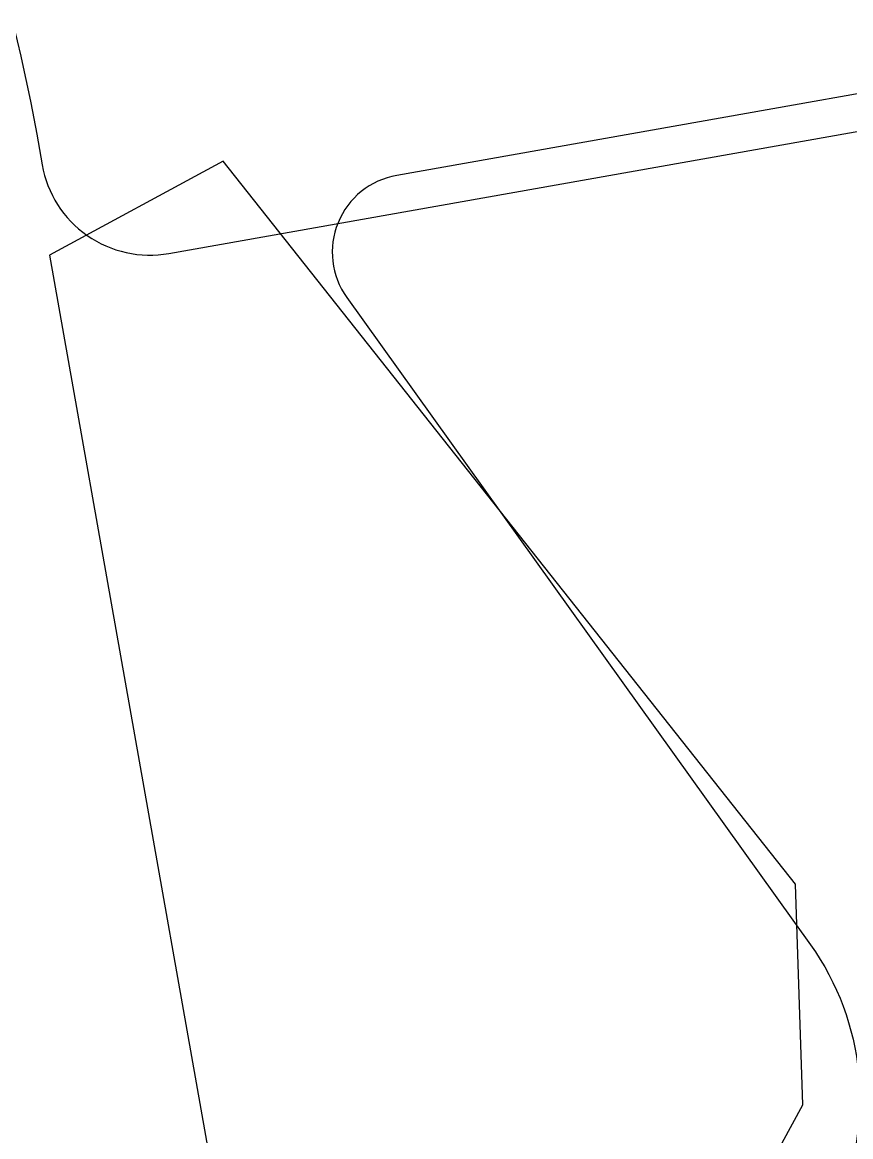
# Model space of a CAD drawing. Header units: millimetres. Extents: x 0 to 8967983, y -224399 to 13801.
# Drawn here: x 71339.085 to 71342.319, y -193465.722 to -193461.37 of the extents above; entities that cross this region are included whole.
import ezdxf

# ---------------------------------------------------------------- set-up
doc = ezdxf.new("R2010")
doc.units = ezdxf.units.MM
doc.header["$LTSCALE"] = 10
doc.layers.add('Архитектура', color=251, linetype='Continuous')

msp = doc.modelspace()

# ---------------------------------------------------------------- linework, layer by layer
at = {"layer": 'Архитектура', "lineweight": 25, "transparency": 33554684}
for points in [[(71337.274, -193458.4091, -0.164997), (71339.1412, -193461.8072), (71339.1625, -193461.9272, 0.414304), (71339.6572, -193462.273), (71343.3787, -193461.6134, 0.228696), (71343.6795, -193461.3963, -0.319049), (71344.1229, -193461.1782, -0.319002), (71344.475, -193461.525), (71344.6878, -193462.7255, -0.4144), (71344.5396, -193462.9375), (71344.2995, -193462.98, 0.668339), (71344.2267, -193463.31), (71345.6399, -193464.2978, 0.198883), (71346.05, -193464.3883), (71350.1317, -193463.6649, 0.198883), (71350.4856, -193463.4389), (71351.4733, -193462.0256, 0.668339), (71351.2915, -193461.7408), (71351.0514, -193461.7833, -0.4144), (71350.8394, -193461.6352), (71350.6266, -193460.4347, -0.710202), (71351.3294, -193460.0405, 0.228696), (71351.6865, -193460.1409), (71360.86, -193458.515, 0.414362)], [(71337.274, -193458.4091, -0.164997), (71339.1412, -193461.8072), (71339.1625, -193461.9272, 0.414304), (71339.6572, -193462.273), (71343.3787, -193461.6134, 0.228696), (71343.6795, -193461.3963, -0.319049), (71344.1229, -193461.1782, -0.319002), (71344.475, -193461.525), (71344.6878, -193462.7255, -0.4144), (71344.5396, -193462.9375), (71344.2995, -193462.98, 0.668339), (71344.2267, -193463.31), (71345.6399, -193464.2978, 0.198883), (71346.05, -193464.3883), (71350.1317, -193463.6649, 0.198883), (71350.4856, -193463.4389), (71351.4733, -193462.0256, 0.668339), (71351.2915, -193461.7408), (71351.0514, -193461.7833, -0.4144), (71350.8394, -193461.6352), (71350.6266, -193460.4347, -0.710202), (71351.3294, -193460.0405, 0.228696), (71351.6865, -193460.1409), (71360.86, -193458.515, 0.414362)], [(71337.274, -193458.4091, -0.164997), (71339.1412, -193461.8072), (71339.1625, -193461.9272, 0.414304), (71339.6572, -193462.273), (71343.3787, -193461.6134, 0.228696), (71343.6795, -193461.3963, -0.319049), (71344.1229, -193461.1782, -0.319002), (71344.475, -193461.525), (71344.6878, -193462.7255, -0.4144), (71344.5396, -193462.9375), (71344.2995, -193462.98, 0.668339), (71344.2267, -193463.31), (71345.6399, -193464.2978, 0.198883), (71346.05, -193464.3883), (71350.1317, -193463.6649, 0.198883), (71350.4856, -193463.4389), (71351.4733, -193462.0256, 0.668339), (71351.2915, -193461.7408), (71351.0514, -193461.7833, -0.4144), (71350.8394, -193461.6352), (71350.6266, -193460.4347, -0.710202), (71351.3294, -193460.0405, 0.228696), (71351.6865, -193460.1409), (71360.86, -193458.515, 0.414362)], [(71337.274, -193458.4091, -0.164997), (71339.1412, -193461.8072), (71339.1625, -193461.9272, 0.414304), (71339.6572, -193462.273), (71343.3787, -193461.6134, 0.228696), (71343.6795, -193461.3963, -0.319049), (71344.1229, -193461.1782, -0.319002), (71344.475, -193461.525), (71344.6878, -193462.7255, -0.4144), (71344.5396, -193462.9375), (71344.2995, -193462.98, 0.668339), (71344.2267, -193463.31), (71345.6399, -193464.2978, 0.198883), (71346.05, -193464.3883), (71350.1317, -193463.6649, 0.198883), (71350.4856, -193463.4389), (71351.4733, -193462.0256, 0.668339), (71351.2915, -193461.7408), (71351.0514, -193461.7833, -0.4144), (71350.8394, -193461.6352), (71350.6266, -193460.4347, -0.710202), (71351.3294, -193460.0405, 0.228696), (71351.6865, -193460.1409), (71360.86, -193458.515, 0.414362)], [(71337.274, -193458.4091, -0.164997), (71339.1412, -193461.8072), (71339.1625, -193461.9272, 0.414304), (71339.6572, -193462.273), (71343.3787, -193461.6134, 0.228696), (71343.6795, -193461.3963, -0.319049), (71344.1229, -193461.1782, -0.319002), (71344.475, -193461.525), (71344.6878, -193462.7255, -0.4144), (71344.5396, -193462.9375), (71344.2995, -193462.98, 0.668339), (71344.2267, -193463.31), (71345.6399, -193464.2978, 0.198883), (71346.05, -193464.3883), (71350.1317, -193463.6649, 0.198883), (71350.4856, -193463.4389), (71351.4733, -193462.0256, 0.668339), (71351.2915, -193461.7408), (71351.0514, -193461.7833, -0.4144), (71350.8394, -193461.6352), (71350.6266, -193460.4347, -0.710202), (71351.3294, -193460.0405, 0.228696), (71351.6865, -193460.1409), (71360.86, -193458.515, 0.414362)], [(71337.274, -193458.4091, -0.164997), (71339.1412, -193461.8072), (71339.1625, -193461.9272, 0.414304), (71339.6572, -193462.273), (71343.3787, -193461.6134, 0.228696), (71343.6795, -193461.3963, -0.319049), (71344.1229, -193461.1782, -0.319002), (71344.475, -193461.525), (71344.6878, -193462.7255, -0.4144), (71344.5396, -193462.9375), (71344.2995, -193462.98, 0.668339), (71344.2267, -193463.31), (71345.6399, -193464.2978, 0.198883), (71346.05, -193464.3883), (71350.1317, -193463.6649, 0.198883), (71350.4856, -193463.4389), (71351.4733, -193462.0256, 0.668339), (71351.2915, -193461.7408), (71351.0514, -193461.7833, -0.4144), (71350.8394, -193461.6352), (71350.6266, -193460.4347, -0.710202), (71351.3294, -193460.0405, 0.228696), (71351.6865, -193460.1409), (71360.86, -193458.515, 0.414362)], [(71337.274, -193458.4091, -0.164997), (71339.1412, -193461.8072), (71339.1625, -193461.9272, 0.414304), (71339.6572, -193462.273), (71343.3787, -193461.6134, 0.228696), (71343.6795, -193461.3963, -0.319049), (71344.1229, -193461.1782, -0.319002), (71344.475, -193461.525), (71344.6878, -193462.7255, -0.4144), (71344.5396, -193462.9375), (71344.2995, -193462.98, 0.668339), (71344.2267, -193463.31), (71345.6399, -193464.2978, 0.198883), (71346.05, -193464.3883), (71350.1317, -193463.6649, 0.198883), (71350.4856, -193463.4389), (71351.4733, -193462.0256, 0.668339), (71351.2915, -193461.7408), (71351.0514, -193461.7833, -0.4144), (71350.8394, -193461.6352), (71350.6266, -193460.4347, -0.710202), (71351.3294, -193460.0405, 0.228696), (71351.6865, -193460.1409), (71360.86, -193458.515, 0.414362)], [(71337.274, -193458.4091, -0.164997), (71339.1412, -193461.8072), (71339.1625, -193461.9272, 0.414304), (71339.6572, -193462.273), (71343.3787, -193461.6134, 0.228696), (71343.6795, -193461.3963, -0.319049), (71344.1229, -193461.1782, -0.319002), (71344.475, -193461.525), (71344.6878, -193462.7255, -0.4144), (71344.5396, -193462.9375), (71344.2995, -193462.98, 0.668339), (71344.2267, -193463.31), (71345.6399, -193464.2978, 0.198883), (71346.05, -193464.3883), (71350.1317, -193463.6649, 0.198883), (71350.4856, -193463.4389), (71351.4733, -193462.0256, 0.668339), (71351.2915, -193461.7408), (71351.0514, -193461.7833, -0.4144), (71350.8394, -193461.6352), (71350.6266, -193460.4347, -0.710202), (71351.3294, -193460.0405, 0.228696), (71351.6865, -193460.1409), (71360.86, -193458.515, 0.414362)], [(71337.274, -193458.4091, -0.164997), (71339.1412, -193461.8072), (71339.1625, -193461.9272, 0.414304), (71339.6572, -193462.273), (71343.3787, -193461.6134, 0.228696), (71343.6795, -193461.3963, -0.319049), (71344.1229, -193461.1782, -0.319002), (71344.475, -193461.525), (71344.6878, -193462.7255, -0.4144), (71344.5396, -193462.9375), (71344.2995, -193462.98, 0.668339), (71344.2267, -193463.31), (71345.6399, -193464.2978, 0.198883), (71346.05, -193464.3883), (71350.1317, -193463.6649, 0.198883), (71350.4856, -193463.4389), (71351.4733, -193462.0256, 0.668339), (71351.2915, -193461.7408), (71351.0514, -193461.7833, -0.4144), (71350.8394, -193461.6352), (71350.6266, -193460.4347, -0.710202), (71351.3294, -193460.0405, 0.228696), (71351.6865, -193460.1409), (71360.86, -193458.515, 0.414362)], [(71337.274, -193458.4091, -0.164997), (71339.1412, -193461.8072), (71339.1625, -193461.9272, 0.414304), (71339.6572, -193462.273), (71343.3787, -193461.6134, 0.228696), (71343.6795, -193461.3963, -0.319049), (71344.1229, -193461.1782, -0.319002), (71344.475, -193461.525), (71344.6878, -193462.7255, -0.4144), (71344.5396, -193462.9375), (71344.2995, -193462.98, 0.668339), (71344.2267, -193463.31), (71345.6399, -193464.2978, 0.198883), (71346.05, -193464.3883), (71350.1317, -193463.6649, 0.198883), (71350.4856, -193463.4389), (71351.4733, -193462.0256, 0.668339), (71351.2915, -193461.7408), (71351.0514, -193461.7833, -0.4144), (71350.8394, -193461.6352), (71350.6266, -193460.4347, -0.710202), (71351.3294, -193460.0405, 0.228696), (71351.6865, -193460.1409), (71360.86, -193458.515, 0.414362)], [(71337.274, -193458.4091, -0.164997), (71339.1412, -193461.8072), (71339.1625, -193461.9272, 0.414304), (71339.6572, -193462.273), (71343.3787, -193461.6134, 0.228696), (71343.6795, -193461.3963, -0.319049), (71344.1229, -193461.1782, -0.319002), (71344.475, -193461.525), (71344.6878, -193462.7255, -0.4144), (71344.5396, -193462.9375), (71344.2995, -193462.98, 0.668339), (71344.2267, -193463.31), (71345.6399, -193464.2978, 0.198883), (71346.05, -193464.3883), (71350.1317, -193463.6649, 0.198883), (71350.4856, -193463.4389), (71351.4733, -193462.0256, 0.668339), (71351.2915, -193461.7408), (71351.0514, -193461.7833, -0.4144), (71350.8394, -193461.6352), (71350.6266, -193460.4347, -0.710202), (71351.3294, -193460.0405, 0.228696), (71351.6865, -193460.1409), (71360.86, -193458.515, 0.414362)], [(71337.274, -193458.4091, -0.164997), (71339.1412, -193461.8072), (71339.1625, -193461.9272, 0.414304), (71339.6572, -193462.273), (71343.3787, -193461.6134, 0.228696), (71343.6795, -193461.3963, -0.319049), (71344.1229, -193461.1782, -0.319002), (71344.475, -193461.525), (71344.6878, -193462.7255, -0.4144), (71344.5396, -193462.9375), (71344.2995, -193462.98, 0.668339), (71344.2267, -193463.31), (71345.6399, -193464.2978, 0.198883), (71346.05, -193464.3883), (71350.1317, -193463.6649, 0.198883), (71350.4856, -193463.4389), (71351.4733, -193462.0256, 0.668339), (71351.2915, -193461.7408), (71351.0514, -193461.7833, -0.4144), (71350.8394, -193461.6352), (71350.6266, -193460.4347, -0.710202), (71351.3294, -193460.0405, 0.228696), (71351.6865, -193460.1409), (71360.86, -193458.515, 0.414362)], [(71337.274, -193458.4091, -0.164997), (71339.1412, -193461.8072), (71339.1625, -193461.9272, 0.414304), (71339.6572, -193462.273), (71343.3787, -193461.6134, 0.228696), (71343.6795, -193461.3963, -0.319049), (71344.1229, -193461.1782, -0.319002), (71344.475, -193461.525), (71344.6878, -193462.7255, -0.4144), (71344.5396, -193462.9375), (71344.2995, -193462.98, 0.668339), (71344.2267, -193463.31), (71345.6399, -193464.2978, 0.198883), (71346.05, -193464.3883), (71350.1317, -193463.6649, 0.198883), (71350.4856, -193463.4389), (71351.4733, -193462.0256, 0.668339), (71351.2915, -193461.7408), (71351.0514, -193461.7833, -0.4144), (71350.8394, -193461.6352), (71350.6266, -193460.4347, -0.710202), (71351.3294, -193460.0405, 0.228696), (71351.6865, -193460.1409), (71360.86, -193458.515, 0.414362)], [(71337.274, -193458.4091, -0.164997), (71339.1412, -193461.8072), (71339.1625, -193461.9272, 0.414304), (71339.6572, -193462.273), (71343.3787, -193461.6134, 0.228696), (71343.6795, -193461.3963, -0.319049), (71344.1229, -193461.1782, -0.319002), (71344.475, -193461.525), (71344.6878, -193462.7255, -0.4144), (71344.5396, -193462.9375), (71344.2995, -193462.98, 0.668339), (71344.2267, -193463.31), (71345.6399, -193464.2978, 0.198883), (71346.05, -193464.3883), (71350.1317, -193463.6649, 0.198883), (71350.4856, -193463.4389), (71351.4733, -193462.0256, 0.668339), (71351.2915, -193461.7408), (71351.0514, -193461.7833, -0.4144), (71350.8394, -193461.6352), (71350.6266, -193460.4347, -0.710202), (71351.3294, -193460.0405, 0.228696), (71351.6865, -193460.1409), (71360.86, -193458.515, 0.414362)], [(71337.274, -193458.4091, -0.164997), (71339.1412, -193461.8072), (71339.1625, -193461.9272, 0.414304), (71339.6572, -193462.273), (71343.3787, -193461.6134, 0.228696), (71343.6795, -193461.3963, -0.319049), (71344.1229, -193461.1782, -0.319002), (71344.475, -193461.525), (71344.6878, -193462.7255, -0.4144), (71344.5396, -193462.9375), (71344.2995, -193462.98, 0.668339), (71344.2267, -193463.31), (71345.6399, -193464.2978, 0.198883), (71346.05, -193464.3883), (71350.1317, -193463.6649, 0.198883), (71350.4856, -193463.4389), (71351.4733, -193462.0256, 0.668339), (71351.2915, -193461.7408), (71351.0514, -193461.7833, -0.4144), (71350.8394, -193461.6352), (71350.6266, -193460.4347, -0.710202), (71351.3294, -193460.0405, 0.228696), (71351.6865, -193460.1409), (71360.86, -193458.515, 0.414362)], [(71337.274, -193458.4091, -0.164997), (71339.1412, -193461.8072), (71339.1625, -193461.9272, 0.414304), (71339.6572, -193462.273), (71343.3787, -193461.6134, 0.228696), (71343.6795, -193461.3963, -0.319049), (71344.1229, -193461.1782, -0.319002), (71344.475, -193461.525), (71344.6878, -193462.7255, -0.4144), (71344.5396, -193462.9375), (71344.2995, -193462.98, 0.668339), (71344.2267, -193463.31), (71345.6399, -193464.2978, 0.198883), (71346.05, -193464.3883), (71350.1317, -193463.6649, 0.198883), (71350.4856, -193463.4389), (71351.4733, -193462.0256, 0.668339), (71351.2915, -193461.7408), (71351.0514, -193461.7833, -0.4144), (71350.8394, -193461.6352), (71350.6266, -193460.4347, -0.710202), (71351.3294, -193460.0405, 0.228696), (71351.6865, -193460.1409), (71360.86, -193458.515, 0.414362)], [(71337.274, -193458.4091, -0.164997), (71339.1412, -193461.8072), (71339.1625, -193461.9272, 0.414304), (71339.6572, -193462.273), (71343.3787, -193461.6134, 0.228696), (71343.6795, -193461.3963, -0.319049), (71344.1229, -193461.1782, -0.319002), (71344.475, -193461.525), (71344.6878, -193462.7255, -0.4144), (71344.5396, -193462.9375), (71344.2995, -193462.98, 0.668339), (71344.2267, -193463.31), (71345.6399, -193464.2978, 0.198883), (71346.05, -193464.3883), (71350.1317, -193463.6649, 0.198883), (71350.4856, -193463.4389), (71351.4733, -193462.0256, 0.668339), (71351.2915, -193461.7408), (71351.0514, -193461.7833, -0.4144), (71350.8394, -193461.6352), (71350.6266, -193460.4347, -0.710202), (71351.3294, -193460.0405, 0.228696), (71351.6865, -193460.1409), (71360.86, -193458.515, 0.414362)], [(71337.274, -193458.4091, -0.164997), (71339.1412, -193461.8072), (71339.1625, -193461.9272, 0.414304), (71339.6572, -193462.273), (71343.3787, -193461.6134, 0.228696), (71343.6795, -193461.3963, -0.319049), (71344.1229, -193461.1782, -0.319002), (71344.475, -193461.525), (71344.6878, -193462.7255, -0.4144), (71344.5396, -193462.9375), (71344.2995, -193462.98, 0.668339), (71344.2267, -193463.31), (71345.6399, -193464.2978, 0.198883), (71346.05, -193464.3883), (71350.1317, -193463.6649, 0.198883), (71350.4856, -193463.4389), (71351.4733, -193462.0256, 0.668339), (71351.2915, -193461.7408), (71351.0514, -193461.7833, -0.4144), (71350.8394, -193461.6352), (71350.6266, -193460.4347, -0.710202), (71351.3294, -193460.0405, 0.228696), (71351.6865, -193460.1409), (71360.86, -193458.515, 0.414362)], [(71337.274, -193458.4091, -0.164997), (71339.1412, -193461.8072), (71339.1625, -193461.9272, 0.414304), (71339.6572, -193462.273), (71343.3787, -193461.6134, 0.228696), (71343.6795, -193461.3963, -0.319049), (71344.1229, -193461.1782, -0.319002), (71344.475, -193461.525), (71344.6878, -193462.7255, -0.4144), (71344.5396, -193462.9375), (71344.2995, -193462.98, 0.668339), (71344.2267, -193463.31), (71345.6399, -193464.2978, 0.198883), (71346.05, -193464.3883), (71350.1317, -193463.6649, 0.198883), (71350.4856, -193463.4389), (71351.4733, -193462.0256, 0.668339), (71351.2915, -193461.7408), (71351.0514, -193461.7833, -0.4144), (71350.8394, -193461.6352), (71350.6266, -193460.4347, -0.710202), (71351.3294, -193460.0405, 0.228696), (71351.6865, -193460.1409), (71360.86, -193458.515, 0.414362)], [(71337.274, -193458.4091, -0.164997), (71339.1412, -193461.8072), (71339.1625, -193461.9272, 0.414304), (71339.6572, -193462.273), (71343.3787, -193461.6134, 0.228696), (71343.6795, -193461.3963, -0.319049), (71344.1229, -193461.1782, -0.319002), (71344.475, -193461.525), (71344.6878, -193462.7255, -0.4144), (71344.5396, -193462.9375), (71344.2995, -193462.98, 0.668339), (71344.2267, -193463.31), (71345.6399, -193464.2978, 0.198883), (71346.05, -193464.3883), (71350.1317, -193463.6649, 0.198883), (71350.4856, -193463.4389), (71351.4733, -193462.0256, 0.668339), (71351.2915, -193461.7408), (71351.0514, -193461.7833, -0.4144), (71350.8394, -193461.6352), (71350.6266, -193460.4347, -0.710202), (71351.3294, -193460.0405, 0.228696), (71351.6865, -193460.1409), (71360.86, -193458.515, 0.414362)], [(71337.274, -193458.4091, -0.164997), (71339.1412, -193461.8072), (71339.1625, -193461.9272, 0.414304), (71339.6572, -193462.273), (71343.3787, -193461.6134, 0.228696), (71343.6795, -193461.3963, -0.319049), (71344.1229, -193461.1782, -0.319002), (71344.475, -193461.525), (71344.6878, -193462.7255, -0.4144), (71344.5396, -193462.9375), (71344.2995, -193462.98, 0.668339), (71344.2267, -193463.31), (71345.6399, -193464.2978, 0.198883), (71346.05, -193464.3883), (71350.1317, -193463.6649, 0.198883), (71350.4856, -193463.4389), (71351.4733, -193462.0256, 0.668339), (71351.2915, -193461.7408), (71351.0514, -193461.7833, -0.4144), (71350.8394, -193461.6352), (71350.6266, -193460.4347, -0.710202), (71351.3294, -193460.0405, 0.228696), (71351.6865, -193460.1409), (71360.86, -193458.515, 0.414362)], [(71337.274, -193458.4091, -0.164997), (71339.1412, -193461.8072), (71339.1625, -193461.9272, 0.414304), (71339.6572, -193462.273), (71343.3787, -193461.6134, 0.228696), (71343.6795, -193461.3963, -0.319049), (71344.1229, -193461.1782, -0.319002), (71344.475, -193461.525), (71344.6878, -193462.7255, -0.4144), (71344.5396, -193462.9375), (71344.2995, -193462.98, 0.668339), (71344.2267, -193463.31), (71345.6399, -193464.2978, 0.198883), (71346.05, -193464.3883), (71350.1317, -193463.6649, 0.198883), (71350.4856, -193463.4389), (71351.4733, -193462.0256, 0.668339), (71351.2915, -193461.7408), (71351.0514, -193461.7833, -0.4144), (71350.8394, -193461.6352), (71350.6266, -193460.4347, -0.710202), (71351.3294, -193460.0405, 0.228696), (71351.6865, -193460.1409), (71360.86, -193458.515, 0.414362)], [(71337.274, -193458.4091, -0.164997), (71339.1412, -193461.8072), (71339.1625, -193461.9272, 0.414304), (71339.6572, -193462.273), (71343.3787, -193461.6134, 0.228696), (71343.6795, -193461.3963, -0.319049), (71344.1229, -193461.1782, -0.319002), (71344.475, -193461.525), (71344.6878, -193462.7255, -0.4144), (71344.5396, -193462.9375), (71344.2995, -193462.98, 0.668339), (71344.2267, -193463.31), (71345.6399, -193464.2978, 0.198883), (71346.05, -193464.3883), (71350.1317, -193463.6649, 0.198883), (71350.4856, -193463.4389), (71351.4733, -193462.0256, 0.668339), (71351.2915, -193461.7408), (71351.0514, -193461.7833, -0.4144), (71350.8394, -193461.6352), (71350.6266, -193460.4347, -0.710202), (71351.3294, -193460.0405, 0.228696), (71351.6865, -193460.1409), (71360.86, -193458.515, 0.414362)], [(71337.274, -193458.4091, -0.164997), (71339.1412, -193461.8072), (71339.1625, -193461.9272, 0.414304), (71339.6572, -193462.273), (71343.3787, -193461.6134, 0.228696), (71343.6795, -193461.3963, -0.319049), (71344.1229, -193461.1782, -0.319002), (71344.475, -193461.525), (71344.6878, -193462.7255, -0.4144), (71344.5396, -193462.9375), (71344.2995, -193462.98, 0.668339), (71344.2267, -193463.31), (71345.6399, -193464.2978, 0.198883), (71346.05, -193464.3883), (71350.1317, -193463.6649, 0.198883), (71350.4856, -193463.4389), (71351.4733, -193462.0256, 0.668339), (71351.2915, -193461.7408), (71351.0514, -193461.7833, -0.4144), (71350.8394, -193461.6352), (71350.6266, -193460.4347, -0.710202), (71351.3294, -193460.0405, 0.228696), (71351.6865, -193460.1409), (71360.86, -193458.515, 0.414362)], [(71337.274, -193458.4091, -0.164997), (71339.1412, -193461.8072), (71339.1625, -193461.9272, 0.414304), (71339.6572, -193462.273), (71343.3787, -193461.6134, 0.228696), (71343.6795, -193461.3963, -0.319049), (71344.1229, -193461.1782, -0.319002), (71344.475, -193461.525), (71344.6878, -193462.7255, -0.4144), (71344.5396, -193462.9375), (71344.2995, -193462.98, 0.668339), (71344.2267, -193463.31), (71345.6399, -193464.2978, 0.198883), (71346.05, -193464.3883), (71350.1317, -193463.6649, 0.198883), (71350.4856, -193463.4389), (71351.4733, -193462.0256, 0.668339), (71351.2915, -193461.7408), (71351.0514, -193461.7833, -0.4144), (71350.8394, -193461.6352), (71350.6266, -193460.4347, -0.710202), (71351.3294, -193460.0405, 0.228696), (71351.6865, -193460.1409), (71360.86, -193458.515, 0.414362)], [(71337.274, -193458.4091, -0.164997), (71339.1412, -193461.8072), (71339.1625, -193461.9272, 0.414304), (71339.6572, -193462.273), (71343.3787, -193461.6134, 0.228696), (71343.6795, -193461.3963, -0.319049), (71344.1229, -193461.1782, -0.319002), (71344.475, -193461.525), (71344.6878, -193462.7255, -0.4144), (71344.5396, -193462.9375), (71344.2995, -193462.98, 0.668339), (71344.2267, -193463.31), (71345.6399, -193464.2978, 0.198883), (71346.05, -193464.3883), (71350.1317, -193463.6649, 0.198883), (71350.4856, -193463.4389), (71351.4733, -193462.0256, 0.668339), (71351.2915, -193461.7408), (71351.0514, -193461.7833, -0.4144), (71350.8394, -193461.6352), (71350.6266, -193460.4347, -0.710202), (71351.3294, -193460.0405, 0.228696), (71351.6865, -193460.1409), (71360.86, -193458.515, 0.414362)], [(71337.274, -193458.4091, -0.164997), (71339.1412, -193461.8072), (71339.1625, -193461.9272, 0.414304), (71339.6572, -193462.273), (71343.3787, -193461.6134, 0.228696), (71343.6795, -193461.3963, -0.319049), (71344.1229, -193461.1782, -0.319002), (71344.475, -193461.525), (71344.6878, -193462.7255, -0.4144), (71344.5396, -193462.9375), (71344.2995, -193462.98, 0.668339), (71344.2267, -193463.31), (71345.6399, -193464.2978, 0.198883), (71346.05, -193464.3883), (71350.1317, -193463.6649, 0.198883), (71350.4856, -193463.4389), (71351.4733, -193462.0256, 0.668339), (71351.2915, -193461.7408), (71351.0514, -193461.7833, -0.4144), (71350.8394, -193461.6352), (71350.6266, -193460.4347, -0.710202), (71351.3294, -193460.0405, 0.228696), (71351.6865, -193460.1409), (71360.86, -193458.515, 0.414362)], [(71337.274, -193458.4091, -0.164997), (71339.1412, -193461.8072), (71339.1625, -193461.9272, 0.414304), (71339.6572, -193462.273), (71343.3787, -193461.6134, 0.228696), (71343.6795, -193461.3963, -0.319049), (71344.1229, -193461.1782, -0.319002), (71344.475, -193461.525), (71344.6878, -193462.7255, -0.4144), (71344.5396, -193462.9375), (71344.2995, -193462.98, 0.668339), (71344.2267, -193463.31), (71345.6399, -193464.2978, 0.198883), (71346.05, -193464.3883), (71350.1317, -193463.6649, 0.198883), (71350.4856, -193463.4389), (71351.4733, -193462.0256, 0.668339), (71351.2915, -193461.7408), (71351.0514, -193461.7833, -0.4144), (71350.8394, -193461.6352), (71350.6266, -193460.4347, -0.710202), (71351.3294, -193460.0405, 0.228696), (71351.6865, -193460.1409), (71360.86, -193458.515, 0.414362)], [(71337.274, -193458.4091, -0.164997), (71339.1412, -193461.8072), (71339.1625, -193461.9272, 0.414304), (71339.6572, -193462.273), (71343.3787, -193461.6134, 0.228696), (71343.6795, -193461.3963, -0.319049), (71344.1229, -193461.1782, -0.319002), (71344.475, -193461.525), (71344.6878, -193462.7255, -0.4144), (71344.5396, -193462.9375), (71344.2995, -193462.98, 0.668339), (71344.2267, -193463.31), (71345.6399, -193464.2978, 0.198883), (71346.05, -193464.3883), (71350.1317, -193463.6649, 0.198883), (71350.4856, -193463.4389), (71351.4733, -193462.0256, 0.668339), (71351.2915, -193461.7408), (71351.0514, -193461.7833, -0.4144), (71350.8394, -193461.6352), (71350.6266, -193460.4347, -0.710202), (71351.3294, -193460.0405, 0.228696), (71351.6865, -193460.1409), (71360.86, -193458.515, 0.414362)], [(71337.274, -193458.4091, -0.164997), (71339.1412, -193461.8072), (71339.1625, -193461.9272, 0.414304), (71339.6572, -193462.273), (71343.3787, -193461.6134, 0.228696), (71343.6795, -193461.3963, -0.319049), (71344.1229, -193461.1782, -0.319002), (71344.475, -193461.525), (71344.6878, -193462.7255, -0.4144), (71344.5396, -193462.9375), (71344.2995, -193462.98, 0.668339), (71344.2267, -193463.31), (71345.6399, -193464.2978, 0.198883), (71346.05, -193464.3883), (71350.1317, -193463.6649, 0.198883), (71350.4856, -193463.4389), (71351.4733, -193462.0256, 0.668339), (71351.2915, -193461.7408), (71351.0514, -193461.7833, -0.4144), (71350.8394, -193461.6352), (71350.6266, -193460.4347, -0.710202), (71351.3294, -193460.0405, 0.228696), (71351.6865, -193460.1409), (71360.86, -193458.515, 0.414362)], [(71337.274, -193458.4091, -0.164997), (71339.1412, -193461.8072), (71339.1625, -193461.9272, 0.414304), (71339.6572, -193462.273), (71343.3787, -193461.6134, 0.228696), (71343.6795, -193461.3963, -0.319049), (71344.1229, -193461.1782, -0.319002), (71344.475, -193461.525), (71344.6878, -193462.7255, -0.4144), (71344.5396, -193462.9375), (71344.2995, -193462.98, 0.668339), (71344.2267, -193463.31), (71345.6399, -193464.2978, 0.198883), (71346.05, -193464.3883), (71350.1317, -193463.6649, 0.198883), (71350.4856, -193463.4389), (71351.4733, -193462.0256, 0.668339), (71351.2915, -193461.7408), (71351.0514, -193461.7833, -0.4144), (71350.8394, -193461.6352), (71350.6266, -193460.4347, -0.710202), (71351.3294, -193460.0405, 0.228696), (71351.6865, -193460.1409), (71360.86, -193458.515, 0.414362)], [(71351.7, -193463.7678), (71345.0972, -193464.9381, -0.414326), (71343.8958, -193464.0985), (71343.6192, -193462.5378), (71344.6997, -193462.3463), (71344.5933, -193461.7461), (71343.908, -193461.3722), (71340.5465, -193461.968, 0.551224), (71340.3515, -193462.4451), (71342.1615, -193464.9722, -0.267349), (71342.2618, -193466.0017), (71341.7118, -193467.0897, 0.249629), (71341.7446, -193467.6043), (71344.2126, -193471.7483, 0.827043), (71345.2197, -193471.3643), (71344.5601, -193467.6427, -0.414326), (71345.3998, -193466.4413), (71352.7229, -193465.1434, 0.414326)], [(71351.7, -193463.7678), (71345.0972, -193464.9381, -0.414326), (71343.8958, -193464.0985), (71343.6192, -193462.5378), (71344.6997, -193462.3463), (71344.5933, -193461.7461), (71343.908, -193461.3722), (71340.5465, -193461.968, 0.551224), (71340.3515, -193462.4451), (71342.1615, -193464.9722, -0.267349), (71342.2618, -193466.0017), (71341.7118, -193467.0897, 0.249629), (71341.7446, -193467.6043), (71344.2126, -193471.7483, 0.827043), (71345.2197, -193471.3643), (71344.5601, -193467.6427, -0.414326), (71345.3998, -193466.4413), (71352.7229, -193465.1434, 0.414326)], [(71351.7, -193463.7678), (71345.0972, -193464.9381, -0.414326), (71343.8958, -193464.0985), (71343.6192, -193462.5378), (71344.6997, -193462.3463), (71344.5933, -193461.7461), (71343.908, -193461.3722), (71340.5465, -193461.968, 0.551224), (71340.3515, -193462.4451), (71342.1615, -193464.9722, -0.267349), (71342.2618, -193466.0017), (71341.7118, -193467.0897, 0.249629), (71341.7446, -193467.6043), (71344.2126, -193471.7483, 0.827043), (71345.2197, -193471.3643), (71344.5601, -193467.6427, -0.414326), (71345.3998, -193466.4413), (71352.7229, -193465.1434, 0.414326)], [(71351.7, -193463.7678), (71345.0972, -193464.9381, -0.414326), (71343.8958, -193464.0985), (71343.6192, -193462.5378), (71344.6997, -193462.3463), (71344.5933, -193461.7461), (71343.908, -193461.3722), (71340.5465, -193461.968, 0.551224), (71340.3515, -193462.4451), (71342.1615, -193464.9722, -0.267349), (71342.2618, -193466.0017), (71341.7118, -193467.0897, 0.249629), (71341.7446, -193467.6043), (71344.2126, -193471.7483, 0.827043), (71345.2197, -193471.3643), (71344.5601, -193467.6427, -0.414326), (71345.3998, -193466.4413), (71352.7229, -193465.1434, 0.414326)], [(71351.7, -193463.7678), (71345.0972, -193464.9381, -0.414326), (71343.8958, -193464.0985), (71343.6192, -193462.5378), (71344.6997, -193462.3463), (71344.5933, -193461.7461), (71343.908, -193461.3722), (71340.5465, -193461.968, 0.551224), (71340.3515, -193462.4451), (71342.1615, -193464.9722, -0.267349), (71342.2618, -193466.0017), (71341.7118, -193467.0897, 0.249629), (71341.7446, -193467.6043), (71344.2126, -193471.7483, 0.827043), (71345.2197, -193471.3643), (71344.5601, -193467.6427, -0.414326), (71345.3998, -193466.4413), (71352.7229, -193465.1434, 0.414326)], [(71351.7, -193463.7678), (71345.0972, -193464.9381, -0.414326), (71343.8958, -193464.0985), (71343.6192, -193462.5378), (71344.6997, -193462.3463), (71344.5933, -193461.7461), (71343.908, -193461.3722), (71340.5465, -193461.968, 0.551224), (71340.3515, -193462.4451), (71342.1615, -193464.9722, -0.267349), (71342.2618, -193466.0017), (71341.7118, -193467.0897, 0.249629), (71341.7446, -193467.6043), (71344.2126, -193471.7483, 0.827043), (71345.2197, -193471.3643), (71344.5601, -193467.6427, -0.414326), (71345.3998, -193466.4413), (71352.7229, -193465.1434, 0.414326)], [(71351.7, -193463.7678), (71345.0972, -193464.9381, -0.414326), (71343.8958, -193464.0985), (71343.6192, -193462.5378), (71344.6997, -193462.3463), (71344.5933, -193461.7461), (71343.908, -193461.3722), (71340.5465, -193461.968, 0.551224), (71340.3515, -193462.4451), (71342.1615, -193464.9722, -0.267349), (71342.2618, -193466.0017), (71341.7118, -193467.0897, 0.249629), (71341.7446, -193467.6043), (71344.2126, -193471.7483, 0.827043), (71345.2197, -193471.3643), (71344.5601, -193467.6427, -0.414326), (71345.3998, -193466.4413), (71352.7229, -193465.1434, 0.414326)], [(71351.7, -193463.7678), (71345.0972, -193464.9381, -0.414326), (71343.8958, -193464.0985), (71343.6192, -193462.5378), (71344.6997, -193462.3463), (71344.5933, -193461.7461), (71343.908, -193461.3722), (71340.5465, -193461.968, 0.551224), (71340.3515, -193462.4451), (71342.1615, -193464.9722, -0.267349), (71342.2618, -193466.0017), (71341.7118, -193467.0897, 0.249629), (71341.7446, -193467.6043), (71344.2126, -193471.7483, 0.827043), (71345.2197, -193471.3643), (71344.5601, -193467.6427, -0.414326), (71345.3998, -193466.4413), (71352.7229, -193465.1434, 0.414326)], [(71351.7, -193463.7678), (71345.0972, -193464.9381, -0.414326), (71343.8958, -193464.0985), (71343.6192, -193462.5378), (71344.6997, -193462.3463), (71344.5933, -193461.7461), (71343.908, -193461.3722), (71340.5465, -193461.968, 0.551224), (71340.3515, -193462.4451), (71342.1615, -193464.9722, -0.267349), (71342.2618, -193466.0017), (71341.7118, -193467.0897, 0.249629), (71341.7446, -193467.6043), (71344.2126, -193471.7483, 0.827043), (71345.2197, -193471.3643), (71344.5601, -193467.6427, -0.414326), (71345.3998, -193466.4413), (71352.7229, -193465.1434, 0.414326)], [(71351.7, -193463.7678), (71345.0972, -193464.9381, -0.414326), (71343.8958, -193464.0985), (71343.6192, -193462.5378), (71344.6997, -193462.3463), (71344.5933, -193461.7461), (71343.908, -193461.3722), (71340.5465, -193461.968, 0.551224), (71340.3515, -193462.4451), (71342.1615, -193464.9722, -0.267349), (71342.2618, -193466.0017), (71341.7118, -193467.0897, 0.249629), (71341.7446, -193467.6043), (71344.2126, -193471.7483, 0.827043), (71345.2197, -193471.3643), (71344.5601, -193467.6427, -0.414326), (71345.3998, -193466.4413), (71352.7229, -193465.1434, 0.414326)], [(71351.7, -193463.7678), (71345.0972, -193464.9381, -0.414326), (71343.8958, -193464.0985), (71343.6192, -193462.5378), (71344.6997, -193462.3463), (71344.5933, -193461.7461), (71343.908, -193461.3722), (71340.5465, -193461.968, 0.551224), (71340.3515, -193462.4451), (71342.1615, -193464.9722, -0.267349), (71342.2618, -193466.0017), (71341.7118, -193467.0897, 0.249629), (71341.7446, -193467.6043), (71344.2126, -193471.7483, 0.827043), (71345.2197, -193471.3643), (71344.5601, -193467.6427, -0.414326), (71345.3998, -193466.4413), (71352.7229, -193465.1434, 0.414326)], [(71351.7, -193463.7678), (71345.0972, -193464.9381, -0.414326), (71343.8958, -193464.0985), (71343.6192, -193462.5378), (71344.6997, -193462.3463), (71344.5933, -193461.7461), (71343.908, -193461.3722), (71340.5465, -193461.968, 0.551224), (71340.3515, -193462.4451), (71342.1615, -193464.9722, -0.267349), (71342.2618, -193466.0017), (71341.7118, -193467.0897, 0.249629), (71341.7446, -193467.6043), (71344.2126, -193471.7483, 0.827043), (71345.2197, -193471.3643), (71344.5601, -193467.6427, -0.414326), (71345.3998, -193466.4413), (71352.7229, -193465.1434, 0.414326)], [(71351.7, -193463.7678), (71345.0972, -193464.9381, -0.414326), (71343.8958, -193464.0985), (71343.6192, -193462.5378), (71344.6997, -193462.3463), (71344.5933, -193461.7461), (71343.908, -193461.3722), (71340.5465, -193461.968, 0.551224), (71340.3515, -193462.4451), (71342.1615, -193464.9722, -0.267349), (71342.2618, -193466.0017), (71341.7118, -193467.0897, 0.249629), (71341.7446, -193467.6043), (71344.2126, -193471.7483, 0.827043), (71345.2197, -193471.3643), (71344.5601, -193467.6427, -0.414326), (71345.3998, -193466.4413), (71352.7229, -193465.1434, 0.414326)], [(71351.7, -193463.7678), (71345.0972, -193464.9381, -0.414326), (71343.8958, -193464.0985), (71343.6192, -193462.5378), (71344.6997, -193462.3463), (71344.5933, -193461.7461), (71343.908, -193461.3722), (71340.5465, -193461.968, 0.551224), (71340.3515, -193462.4451), (71342.1615, -193464.9722, -0.267349), (71342.2618, -193466.0017), (71341.7118, -193467.0897, 0.249629), (71341.7446, -193467.6043), (71344.2126, -193471.7483, 0.827043), (71345.2197, -193471.3643), (71344.5601, -193467.6427, -0.414326), (71345.3998, -193466.4413), (71352.7229, -193465.1434, 0.414326)], [(71351.7, -193463.7678), (71345.0972, -193464.9381, -0.414326), (71343.8958, -193464.0985), (71343.6192, -193462.5378), (71344.6997, -193462.3463), (71344.5933, -193461.7461), (71343.908, -193461.3722), (71340.5465, -193461.968, 0.551224), (71340.3515, -193462.4451), (71342.1615, -193464.9722, -0.267349), (71342.2618, -193466.0017), (71341.7118, -193467.0897, 0.249629), (71341.7446, -193467.6043), (71344.2126, -193471.7483, 0.827043), (71345.2197, -193471.3643), (71344.5601, -193467.6427, -0.414326), (71345.3998, -193466.4413), (71352.7229, -193465.1434, 0.414326)], [(71351.7, -193463.7678), (71345.0972, -193464.9381, -0.414326), (71343.8958, -193464.0985), (71343.6192, -193462.5378), (71344.6997, -193462.3463), (71344.5933, -193461.7461), (71343.908, -193461.3722), (71340.5465, -193461.968, 0.551224), (71340.3515, -193462.4451), (71342.1615, -193464.9722, -0.267349), (71342.2618, -193466.0017), (71341.7118, -193467.0897, 0.249629), (71341.7446, -193467.6043), (71344.2126, -193471.7483, 0.827043), (71345.2197, -193471.3643), (71344.5601, -193467.6427, -0.414326), (71345.3998, -193466.4413), (71352.7229, -193465.1434, 0.414326)], [(71351.7, -193463.7678), (71345.0972, -193464.9381, -0.414326), (71343.8958, -193464.0985), (71343.6192, -193462.5378), (71344.6997, -193462.3463), (71344.5933, -193461.7461), (71343.908, -193461.3722), (71340.5465, -193461.968, 0.551224), (71340.3515, -193462.4451), (71342.1615, -193464.9722, -0.267349), (71342.2618, -193466.0017), (71341.7118, -193467.0897, 0.249629), (71341.7446, -193467.6043), (71344.2126, -193471.7483, 0.827043), (71345.2197, -193471.3643), (71344.5601, -193467.6427, -0.414326), (71345.3998, -193466.4413), (71352.7229, -193465.1434, 0.414326)], [(71351.7, -193463.7678), (71345.0972, -193464.9381, -0.414326), (71343.8958, -193464.0985), (71343.6192, -193462.5378), (71344.6997, -193462.3463), (71344.5933, -193461.7461), (71343.908, -193461.3722), (71340.5465, -193461.968, 0.551224), (71340.3515, -193462.4451), (71342.1615, -193464.9722, -0.267349), (71342.2618, -193466.0017), (71341.7118, -193467.0897, 0.249629), (71341.7446, -193467.6043), (71344.2126, -193471.7483, 0.827043), (71345.2197, -193471.3643), (71344.5601, -193467.6427, -0.414326), (71345.3998, -193466.4413), (71352.7229, -193465.1434, 0.414326)], [(71351.7, -193463.7678), (71345.0972, -193464.9381, -0.414326), (71343.8958, -193464.0985), (71343.6192, -193462.5378), (71344.6997, -193462.3463), (71344.5933, -193461.7461), (71343.908, -193461.3722), (71340.5465, -193461.968, 0.551224), (71340.3515, -193462.4451), (71342.1615, -193464.9722, -0.267349), (71342.2618, -193466.0017), (71341.7118, -193467.0897, 0.249629), (71341.7446, -193467.6043), (71344.2126, -193471.7483, 0.827043), (71345.2197, -193471.3643), (71344.5601, -193467.6427, -0.414326), (71345.3998, -193466.4413), (71352.7229, -193465.1434, 0.414326)], [(71351.7, -193463.7678), (71345.0972, -193464.9381, -0.414326), (71343.8958, -193464.0985), (71343.6192, -193462.5378), (71344.6997, -193462.3463), (71344.5933, -193461.7461), (71343.908, -193461.3722), (71340.5465, -193461.968, 0.551224), (71340.3515, -193462.4451), (71342.1615, -193464.9722, -0.267349), (71342.2618, -193466.0017), (71341.7118, -193467.0897, 0.249629), (71341.7446, -193467.6043), (71344.2126, -193471.7483, 0.827043), (71345.2197, -193471.3643), (71344.5601, -193467.6427, -0.414326), (71345.3998, -193466.4413), (71352.7229, -193465.1434, 0.414326)], [(71351.7, -193463.7678), (71345.0972, -193464.9381, -0.414326), (71343.8958, -193464.0985), (71343.6192, -193462.5378), (71344.6997, -193462.3463), (71344.5933, -193461.7461), (71343.908, -193461.3722), (71340.5465, -193461.968, 0.551224), (71340.3515, -193462.4451), (71342.1615, -193464.9722, -0.267349), (71342.2618, -193466.0017), (71341.7118, -193467.0897, 0.249629), (71341.7446, -193467.6043), (71344.2126, -193471.7483, 0.827043), (71345.2197, -193471.3643), (71344.5601, -193467.6427, -0.414326), (71345.3998, -193466.4413), (71352.7229, -193465.1434, 0.414326)], [(71351.7, -193463.7678), (71345.0972, -193464.9381, -0.414326), (71343.8958, -193464.0985), (71343.6192, -193462.5378), (71344.6997, -193462.3463), (71344.5933, -193461.7461), (71343.908, -193461.3722), (71340.5465, -193461.968, 0.551224), (71340.3515, -193462.4451), (71342.1615, -193464.9722, -0.267349), (71342.2618, -193466.0017), (71341.7118, -193467.0897, 0.249629), (71341.7446, -193467.6043), (71344.2126, -193471.7483, 0.827043), (71345.2197, -193471.3643), (71344.5601, -193467.6427, -0.414326), (71345.3998, -193466.4413), (71352.7229, -193465.1434, 0.414326)], [(71351.7, -193463.7678), (71345.0972, -193464.9381, -0.414326), (71343.8958, -193464.0985), (71343.6192, -193462.5378), (71344.6997, -193462.3463), (71344.5933, -193461.7461), (71343.908, -193461.3722), (71340.5465, -193461.968, 0.551224), (71340.3515, -193462.4451), (71342.1615, -193464.9722, -0.267349), (71342.2618, -193466.0017), (71341.7118, -193467.0897, 0.249629), (71341.7446, -193467.6043), (71344.2126, -193471.7483, 0.827043), (71345.2197, -193471.3643), (71344.5601, -193467.6427, -0.414326), (71345.3998, -193466.4413), (71352.7229, -193465.1434, 0.414326)], [(71351.7, -193463.7678), (71345.0972, -193464.9381, -0.414326), (71343.8958, -193464.0985), (71343.6192, -193462.5378), (71344.6997, -193462.3463), (71344.5933, -193461.7461), (71343.908, -193461.3722), (71340.5465, -193461.968, 0.551224), (71340.3515, -193462.4451), (71342.1615, -193464.9722, -0.267349), (71342.2618, -193466.0017), (71341.7118, -193467.0897, 0.249629), (71341.7446, -193467.6043), (71344.2126, -193471.7483, 0.827043), (71345.2197, -193471.3643), (71344.5601, -193467.6427, -0.414326), (71345.3998, -193466.4413), (71352.7229, -193465.1434, 0.414326)], [(71351.7, -193463.7678), (71345.0972, -193464.9381, -0.414326), (71343.8958, -193464.0985), (71343.6192, -193462.5378), (71344.6997, -193462.3463), (71344.5933, -193461.7461), (71343.908, -193461.3722), (71340.5465, -193461.968, 0.551224), (71340.3515, -193462.4451), (71342.1615, -193464.9722, -0.267349), (71342.2618, -193466.0017), (71341.7118, -193467.0897, 0.249629), (71341.7446, -193467.6043), (71344.2126, -193471.7483, 0.827043), (71345.2197, -193471.3643), (71344.5601, -193467.6427, -0.414326), (71345.3998, -193466.4413), (71352.7229, -193465.1434, 0.414326)], [(71351.7, -193463.7678), (71345.0972, -193464.9381, -0.414326), (71343.8958, -193464.0985), (71343.6192, -193462.5378), (71344.6997, -193462.3463), (71344.5933, -193461.7461), (71343.908, -193461.3722), (71340.5465, -193461.968, 0.551224), (71340.3515, -193462.4451), (71342.1615, -193464.9722, -0.267349), (71342.2618, -193466.0017), (71341.7118, -193467.0897, 0.249629), (71341.7446, -193467.6043), (71344.2126, -193471.7483, 0.827043), (71345.2197, -193471.3643), (71344.5601, -193467.6427, -0.414326), (71345.3998, -193466.4413), (71352.7229, -193465.1434, 0.414326)], [(71351.7, -193463.7678), (71345.0972, -193464.9381, -0.414326), (71343.8958, -193464.0985), (71343.6192, -193462.5378), (71344.6997, -193462.3463), (71344.5933, -193461.7461), (71343.908, -193461.3722), (71340.5465, -193461.968, 0.551224), (71340.3515, -193462.4451), (71342.1615, -193464.9722, -0.267349), (71342.2618, -193466.0017), (71341.7118, -193467.0897, 0.249629), (71341.7446, -193467.6043), (71344.2126, -193471.7483, 0.827043), (71345.2197, -193471.3643), (71344.5601, -193467.6427, -0.414326), (71345.3998, -193466.4413), (71352.7229, -193465.1434, 0.414326)], [(71351.7, -193463.7678), (71345.0972, -193464.9381, -0.414326), (71343.8958, -193464.0985), (71343.6192, -193462.5378), (71344.6997, -193462.3463), (71344.5933, -193461.7461), (71343.908, -193461.3722), (71340.5465, -193461.968, 0.551224), (71340.3515, -193462.4451), (71342.1615, -193464.9722, -0.267349), (71342.2618, -193466.0017), (71341.7118, -193467.0897, 0.249629), (71341.7446, -193467.6043), (71344.2126, -193471.7483, 0.827043), (71345.2197, -193471.3643), (71344.5601, -193467.6427, -0.414326), (71345.3998, -193466.4413), (71352.7229, -193465.1434, 0.414326)], [(71351.7, -193463.7678), (71345.0972, -193464.9381, -0.414326), (71343.8958, -193464.0985), (71343.6192, -193462.5378), (71344.6997, -193462.3463), (71344.5933, -193461.7461), (71343.908, -193461.3722), (71340.5465, -193461.968, 0.551224), (71340.3515, -193462.4451), (71342.1615, -193464.9722, -0.267349), (71342.2618, -193466.0017), (71341.7118, -193467.0897, 0.249629), (71341.7446, -193467.6043), (71344.2126, -193471.7483, 0.827043), (71345.2197, -193471.3643), (71344.5601, -193467.6427, -0.414326), (71345.3998, -193466.4413), (71352.7229, -193465.1434, 0.414326)], [(71351.7, -193463.7678), (71345.0972, -193464.9381, -0.414326), (71343.8958, -193464.0985), (71343.6192, -193462.5378), (71344.6997, -193462.3463), (71344.5933, -193461.7461), (71343.908, -193461.3722), (71340.5465, -193461.968, 0.551224), (71340.3515, -193462.4451), (71342.1615, -193464.9722, -0.267349), (71342.2618, -193466.0017), (71341.7118, -193467.0897, 0.249629), (71341.7446, -193467.6043), (71344.2126, -193471.7483, 0.827043), (71345.2197, -193471.3643), (71344.5601, -193467.6427, -0.414326), (71345.3998, -193466.4413), (71352.7229, -193465.1434, 0.414326)], [(71351.7, -193463.7678), (71345.0972, -193464.9381, -0.414326), (71343.8958, -193464.0985), (71343.6192, -193462.5378), (71344.6997, -193462.3463), (71344.5933, -193461.7461), (71343.908, -193461.3722), (71340.5465, -193461.968, 0.551224), (71340.3515, -193462.4451), (71342.1615, -193464.9722, -0.267349), (71342.2618, -193466.0017), (71341.7118, -193467.0897, 0.249629), (71341.7446, -193467.6043), (71344.2126, -193471.7483, 0.827043), (71345.2197, -193471.3643), (71344.5601, -193467.6427, -0.414326), (71345.3998, -193466.4413), (71352.7229, -193465.1434, 0.414326)]]:
    msp.add_lwpolyline(points, format="xyb", dxfattribs=at)
msp.add_lwpolyline([(71403.0412, -193464.9555), (71343.1563, -193475.5693), (71342.8736, -193475.3718), (71342.6821, -193474.2914), (71342.8585, -193473.8886), (71345.2594, -193473.4631), (71345.457, -193473.1804), (71345.3293, -193472.4601), (71345.0254, -193472.1425), (71342.6244, -193472.568), (71342.3417, -193472.3705), (71341.3842, -193466.9682), (71342.1319, -193465.5975), (71342.103, -193464.7358), (71339.869, -193461.9124), (71339.1913, -193462.2801), (71341.5531, -193475.6058), (71343.2703, -193476.9112), (71403.3953, -193466.2548)], dxfattribs=at)
msp.add_lwpolyline([(71403.0412, -193464.9555), (71343.1563, -193475.5693), (71342.8736, -193475.3718), (71342.6821, -193474.2914), (71342.8585, -193473.8886), (71345.2594, -193473.4631), (71345.457, -193473.1804), (71345.3293, -193472.4601), (71345.0254, -193472.1425), (71342.6244, -193472.568), (71342.3417, -193472.3705), (71341.3842, -193466.9682), (71342.1319, -193465.5975), (71342.103, -193464.7358), (71339.869, -193461.9124), (71339.1913, -193462.2801), (71341.5531, -193475.6058), (71343.2703, -193476.9112), (71403.3953, -193466.2548)], dxfattribs=at)
msp.add_lwpolyline([(71403.0412, -193464.9555), (71343.1563, -193475.5693), (71342.8736, -193475.3718), (71342.6821, -193474.2914), (71342.8585, -193473.8886), (71345.2594, -193473.4631), (71345.457, -193473.1804), (71345.3293, -193472.4601), (71345.0254, -193472.1425), (71342.6244, -193472.568), (71342.3417, -193472.3705), (71341.3842, -193466.9682), (71342.1319, -193465.5975), (71342.103, -193464.7358), (71339.869, -193461.9124), (71339.1913, -193462.2801), (71341.5531, -193475.6058), (71343.2703, -193476.9112), (71403.3953, -193466.2548)], dxfattribs=at)
msp.add_lwpolyline([(71403.0412, -193464.9555), (71343.1563, -193475.5693), (71342.8736, -193475.3718), (71342.6821, -193474.2914), (71342.8585, -193473.8886), (71345.2594, -193473.4631), (71345.457, -193473.1804), (71345.3293, -193472.4601), (71345.0254, -193472.1425), (71342.6244, -193472.568), (71342.3417, -193472.3705), (71341.3842, -193466.9682), (71342.1319, -193465.5975), (71342.103, -193464.7358), (71339.869, -193461.9124), (71339.1913, -193462.2801), (71341.5531, -193475.6058), (71343.2703, -193476.9112), (71403.3953, -193466.2548)], dxfattribs=at)
msp.add_lwpolyline([(71403.0412, -193464.9555), (71343.1563, -193475.5693), (71342.8736, -193475.3718), (71342.6821, -193474.2914), (71342.8585, -193473.8886), (71345.2594, -193473.4631), (71345.457, -193473.1804), (71345.3293, -193472.4601), (71345.0254, -193472.1425), (71342.6244, -193472.568), (71342.3417, -193472.3705), (71341.3842, -193466.9682), (71342.1319, -193465.5975), (71342.103, -193464.7358), (71339.869, -193461.9124), (71339.1913, -193462.2801), (71341.5531, -193475.6058), (71343.2703, -193476.9112), (71403.3953, -193466.2548)], dxfattribs=at)
msp.add_lwpolyline([(71403.0412, -193464.9555), (71343.1563, -193475.5693), (71342.8736, -193475.3718), (71342.6821, -193474.2914), (71342.8585, -193473.8886), (71345.2594, -193473.4631), (71345.457, -193473.1804), (71345.3293, -193472.4601), (71345.0254, -193472.1425), (71342.6244, -193472.568), (71342.3417, -193472.3705), (71341.3842, -193466.9682), (71342.1319, -193465.5975), (71342.103, -193464.7358), (71339.869, -193461.9124), (71339.1913, -193462.2801), (71341.5531, -193475.6058), (71343.2703, -193476.9112), (71403.3953, -193466.2548)], dxfattribs=at)
msp.add_lwpolyline([(71403.0412, -193464.9555), (71343.1563, -193475.5693), (71342.8736, -193475.3718), (71342.6821, -193474.2914), (71342.8585, -193473.8886), (71345.2594, -193473.4631), (71345.457, -193473.1804), (71345.3293, -193472.4601), (71345.0254, -193472.1425), (71342.6244, -193472.568), (71342.3417, -193472.3705), (71341.3842, -193466.9682), (71342.1319, -193465.5975), (71342.103, -193464.7358), (71339.869, -193461.9124), (71339.1913, -193462.2801), (71341.5531, -193475.6058), (71343.2703, -193476.9112), (71403.3953, -193466.2548)], dxfattribs=at)
msp.add_lwpolyline([(71403.0412, -193464.9555), (71343.1563, -193475.5693), (71342.8736, -193475.3718), (71342.6821, -193474.2914), (71342.8585, -193473.8886), (71345.2594, -193473.4631), (71345.457, -193473.1804), (71345.3293, -193472.4601), (71345.0254, -193472.1425), (71342.6244, -193472.568), (71342.3417, -193472.3705), (71341.3842, -193466.9682), (71342.1319, -193465.5975), (71342.103, -193464.7358), (71339.869, -193461.9124), (71339.1913, -193462.2801), (71341.5531, -193475.6058), (71343.2703, -193476.9112), (71403.3953, -193466.2548)], dxfattribs=at)
msp.add_lwpolyline([(71403.0412, -193464.9555), (71343.1563, -193475.5693), (71342.8736, -193475.3718), (71342.6821, -193474.2914), (71342.8585, -193473.8886), (71345.2594, -193473.4631), (71345.457, -193473.1804), (71345.3293, -193472.4601), (71345.0254, -193472.1425), (71342.6244, -193472.568), (71342.3417, -193472.3705), (71341.3842, -193466.9682), (71342.1319, -193465.5975), (71342.103, -193464.7358), (71339.869, -193461.9124), (71339.1913, -193462.2801), (71341.5531, -193475.6058), (71343.2703, -193476.9112), (71403.3953, -193466.2548)], dxfattribs=at)
msp.add_lwpolyline([(71403.0412, -193464.9555), (71343.1563, -193475.5693), (71342.8736, -193475.3718), (71342.6821, -193474.2914), (71342.8585, -193473.8886), (71345.2594, -193473.4631), (71345.457, -193473.1804), (71345.3293, -193472.4601), (71345.0254, -193472.1425), (71342.6244, -193472.568), (71342.3417, -193472.3705), (71341.3842, -193466.9682), (71342.1319, -193465.5975), (71342.103, -193464.7358), (71339.869, -193461.9124), (71339.1913, -193462.2801), (71341.5531, -193475.6058), (71343.2703, -193476.9112), (71403.3953, -193466.2548)], dxfattribs=at)
msp.add_lwpolyline([(71403.0412, -193464.9555), (71343.1563, -193475.5693), (71342.8736, -193475.3718), (71342.6821, -193474.2914), (71342.8585, -193473.8886), (71345.2594, -193473.4631), (71345.457, -193473.1804), (71345.3293, -193472.4601), (71345.0254, -193472.1425), (71342.6244, -193472.568), (71342.3417, -193472.3705), (71341.3842, -193466.9682), (71342.1319, -193465.5975), (71342.103, -193464.7358), (71339.869, -193461.9124), (71339.1913, -193462.2801), (71341.5531, -193475.6058), (71343.2703, -193476.9112), (71403.3953, -193466.2548)], dxfattribs=at)
msp.add_lwpolyline([(71403.0412, -193464.9555), (71343.1563, -193475.5693), (71342.8736, -193475.3718), (71342.6821, -193474.2914), (71342.8585, -193473.8886), (71345.2594, -193473.4631), (71345.457, -193473.1804), (71345.3293, -193472.4601), (71345.0254, -193472.1425), (71342.6244, -193472.568), (71342.3417, -193472.3705), (71341.3842, -193466.9682), (71342.1319, -193465.5975), (71342.103, -193464.7358), (71339.869, -193461.9124), (71339.1913, -193462.2801), (71341.5531, -193475.6058), (71343.2703, -193476.9112), (71403.3953, -193466.2548)], dxfattribs=at)
msp.add_lwpolyline([(71403.0412, -193464.9555), (71343.1563, -193475.5693), (71342.8736, -193475.3718), (71342.6821, -193474.2914), (71342.8585, -193473.8886), (71345.2594, -193473.4631), (71345.457, -193473.1804), (71345.3293, -193472.4601), (71345.0254, -193472.1425), (71342.6244, -193472.568), (71342.3417, -193472.3705), (71341.3842, -193466.9682), (71342.1319, -193465.5975), (71342.103, -193464.7358), (71339.869, -193461.9124), (71339.1913, -193462.2801), (71341.5531, -193475.6058), (71343.2703, -193476.9112), (71403.3953, -193466.2548)], dxfattribs=at)
msp.add_lwpolyline([(71403.0412, -193464.9555), (71343.1563, -193475.5693), (71342.8736, -193475.3718), (71342.6821, -193474.2914), (71342.8585, -193473.8886), (71345.2594, -193473.4631), (71345.457, -193473.1804), (71345.3293, -193472.4601), (71345.0254, -193472.1425), (71342.6244, -193472.568), (71342.3417, -193472.3705), (71341.3842, -193466.9682), (71342.1319, -193465.5975), (71342.103, -193464.7358), (71339.869, -193461.9124), (71339.1913, -193462.2801), (71341.5531, -193475.6058), (71343.2703, -193476.9112), (71403.3953, -193466.2548)], dxfattribs=at)
msp.add_lwpolyline([(71403.0412, -193464.9555), (71343.1563, -193475.5693), (71342.8736, -193475.3718), (71342.6821, -193474.2914), (71342.8585, -193473.8886), (71345.2594, -193473.4631), (71345.457, -193473.1804), (71345.3293, -193472.4601), (71345.0254, -193472.1425), (71342.6244, -193472.568), (71342.3417, -193472.3705), (71341.3842, -193466.9682), (71342.1319, -193465.5975), (71342.103, -193464.7358), (71339.869, -193461.9124), (71339.1913, -193462.2801), (71341.5531, -193475.6058), (71343.2703, -193476.9112), (71403.3953, -193466.2548)], dxfattribs=at)
msp.add_lwpolyline([(71403.0412, -193464.9555), (71343.1563, -193475.5693), (71342.8736, -193475.3718), (71342.6821, -193474.2914), (71342.8585, -193473.8886), (71345.2594, -193473.4631), (71345.457, -193473.1804), (71345.3293, -193472.4601), (71345.0254, -193472.1425), (71342.6244, -193472.568), (71342.3417, -193472.3705), (71341.3842, -193466.9682), (71342.1319, -193465.5975), (71342.103, -193464.7358), (71339.869, -193461.9124), (71339.1913, -193462.2801), (71341.5531, -193475.6058), (71343.2703, -193476.9112), (71403.3953, -193466.2548)], dxfattribs=at)
msp.add_lwpolyline([(71403.0412, -193464.9555), (71343.1563, -193475.5693), (71342.8736, -193475.3718), (71342.6821, -193474.2914), (71342.8585, -193473.8886), (71345.2594, -193473.4631), (71345.457, -193473.1804), (71345.3293, -193472.4601), (71345.0254, -193472.1425), (71342.6244, -193472.568), (71342.3417, -193472.3705), (71341.3842, -193466.9682), (71342.1319, -193465.5975), (71342.103, -193464.7358), (71339.869, -193461.9124), (71339.1913, -193462.2801), (71341.5531, -193475.6058), (71343.2703, -193476.9112), (71403.3953, -193466.2548)], dxfattribs=at)
msp.add_lwpolyline([(71403.0412, -193464.9555), (71343.1563, -193475.5693), (71342.8736, -193475.3718), (71342.6821, -193474.2914), (71342.8585, -193473.8886), (71345.2594, -193473.4631), (71345.457, -193473.1804), (71345.3293, -193472.4601), (71345.0254, -193472.1425), (71342.6244, -193472.568), (71342.3417, -193472.3705), (71341.3842, -193466.9682), (71342.1319, -193465.5975), (71342.103, -193464.7358), (71339.869, -193461.9124), (71339.1913, -193462.2801), (71341.5531, -193475.6058), (71343.2703, -193476.9112), (71403.3953, -193466.2548)], dxfattribs=at)
msp.add_lwpolyline([(71403.0412, -193464.9555), (71343.1563, -193475.5693), (71342.8736, -193475.3718), (71342.6821, -193474.2914), (71342.8585, -193473.8886), (71345.2594, -193473.4631), (71345.457, -193473.1804), (71345.3293, -193472.4601), (71345.0254, -193472.1425), (71342.6244, -193472.568), (71342.3417, -193472.3705), (71341.3842, -193466.9682), (71342.1319, -193465.5975), (71342.103, -193464.7358), (71339.869, -193461.9124), (71339.1913, -193462.2801), (71341.5531, -193475.6058), (71343.2703, -193476.9112), (71403.3953, -193466.2548)], dxfattribs=at)
msp.add_lwpolyline([(71403.0412, -193464.9555), (71343.1563, -193475.5693), (71342.8736, -193475.3718), (71342.6821, -193474.2914), (71342.8585, -193473.8886), (71345.2594, -193473.4631), (71345.457, -193473.1804), (71345.3293, -193472.4601), (71345.0254, -193472.1425), (71342.6244, -193472.568), (71342.3417, -193472.3705), (71341.3842, -193466.9682), (71342.1319, -193465.5975), (71342.103, -193464.7358), (71339.869, -193461.9124), (71339.1913, -193462.2801), (71341.5531, -193475.6058), (71343.2703, -193476.9112), (71403.3953, -193466.2548)], dxfattribs=at)
msp.add_lwpolyline([(71403.0412, -193464.9555), (71343.1563, -193475.5693), (71342.8736, -193475.3718), (71342.6821, -193474.2914), (71342.8585, -193473.8886), (71345.2594, -193473.4631), (71345.457, -193473.1804), (71345.3293, -193472.4601), (71345.0254, -193472.1425), (71342.6244, -193472.568), (71342.3417, -193472.3705), (71341.3842, -193466.9682), (71342.1319, -193465.5975), (71342.103, -193464.7358), (71339.869, -193461.9124), (71339.1913, -193462.2801), (71341.5531, -193475.6058), (71343.2703, -193476.9112), (71403.3953, -193466.2548)], dxfattribs=at)
msp.add_lwpolyline([(71403.0412, -193464.9555), (71343.1563, -193475.5693), (71342.8736, -193475.3718), (71342.6821, -193474.2914), (71342.8585, -193473.8886), (71345.2594, -193473.4631), (71345.457, -193473.1804), (71345.3293, -193472.4601), (71345.0254, -193472.1425), (71342.6244, -193472.568), (71342.3417, -193472.3705), (71341.3842, -193466.9682), (71342.1319, -193465.5975), (71342.103, -193464.7358), (71339.869, -193461.9124), (71339.1913, -193462.2801), (71341.5531, -193475.6058), (71343.2703, -193476.9112), (71403.3953, -193466.2548)], dxfattribs=at)
msp.add_lwpolyline([(71403.0412, -193464.9555), (71343.1563, -193475.5693), (71342.8736, -193475.3718), (71342.6821, -193474.2914), (71342.8585, -193473.8886), (71345.2594, -193473.4631), (71345.457, -193473.1804), (71345.3293, -193472.4601), (71345.0254, -193472.1425), (71342.6244, -193472.568), (71342.3417, -193472.3705), (71341.3842, -193466.9682), (71342.1319, -193465.5975), (71342.103, -193464.7358), (71339.869, -193461.9124), (71339.1913, -193462.2801), (71341.5531, -193475.6058), (71343.2703, -193476.9112), (71403.3953, -193466.2548)], dxfattribs=at)
msp.add_lwpolyline([(71403.0412, -193464.9555), (71343.1563, -193475.5693), (71342.8736, -193475.3718), (71342.6821, -193474.2914), (71342.8585, -193473.8886), (71345.2594, -193473.4631), (71345.457, -193473.1804), (71345.3293, -193472.4601), (71345.0254, -193472.1425), (71342.6244, -193472.568), (71342.3417, -193472.3705), (71341.3842, -193466.9682), (71342.1319, -193465.5975), (71342.103, -193464.7358), (71339.869, -193461.9124), (71339.1913, -193462.2801), (71341.5531, -193475.6058), (71343.2703, -193476.9112), (71403.3953, -193466.2548)], dxfattribs=at)
msp.add_lwpolyline([(71403.0412, -193464.9555), (71343.1563, -193475.5693), (71342.8736, -193475.3718), (71342.6821, -193474.2914), (71342.8585, -193473.8886), (71345.2594, -193473.4631), (71345.457, -193473.1804), (71345.3293, -193472.4601), (71345.0254, -193472.1425), (71342.6244, -193472.568), (71342.3417, -193472.3705), (71341.3842, -193466.9682), (71342.1319, -193465.5975), (71342.103, -193464.7358), (71339.869, -193461.9124), (71339.1913, -193462.2801), (71341.5531, -193475.6058), (71343.2703, -193476.9112), (71403.3953, -193466.2548)], dxfattribs=at)
msp.add_lwpolyline([(71403.0412, -193464.9555), (71343.1563, -193475.5693), (71342.8736, -193475.3718), (71342.6821, -193474.2914), (71342.8585, -193473.8886), (71345.2594, -193473.4631), (71345.457, -193473.1804), (71345.3293, -193472.4601), (71345.0254, -193472.1425), (71342.6244, -193472.568), (71342.3417, -193472.3705), (71341.3842, -193466.9682), (71342.1319, -193465.5975), (71342.103, -193464.7358), (71339.869, -193461.9124), (71339.1913, -193462.2801), (71341.5531, -193475.6058), (71343.2703, -193476.9112), (71403.3953, -193466.2548)], dxfattribs=at)
msp.add_lwpolyline([(71403.0412, -193464.9555), (71343.1563, -193475.5693), (71342.8736, -193475.3718), (71342.6821, -193474.2914), (71342.8585, -193473.8886), (71345.2594, -193473.4631), (71345.457, -193473.1804), (71345.3293, -193472.4601), (71345.0254, -193472.1425), (71342.6244, -193472.568), (71342.3417, -193472.3705), (71341.3842, -193466.9682), (71342.1319, -193465.5975), (71342.103, -193464.7358), (71339.869, -193461.9124), (71339.1913, -193462.2801), (71341.5531, -193475.6058), (71343.2703, -193476.9112), (71403.3953, -193466.2548)], dxfattribs=at)
msp.add_lwpolyline([(71403.0412, -193464.9555), (71343.1563, -193475.5693), (71342.8736, -193475.3718), (71342.6821, -193474.2914), (71342.8585, -193473.8886), (71345.2594, -193473.4631), (71345.457, -193473.1804), (71345.3293, -193472.4601), (71345.0254, -193472.1425), (71342.6244, -193472.568), (71342.3417, -193472.3705), (71341.3842, -193466.9682), (71342.1319, -193465.5975), (71342.103, -193464.7358), (71339.869, -193461.9124), (71339.1913, -193462.2801), (71341.5531, -193475.6058), (71343.2703, -193476.9112), (71403.3953, -193466.2548)], dxfattribs=at)
msp.add_lwpolyline([(71403.0412, -193464.9555), (71343.1563, -193475.5693), (71342.8736, -193475.3718), (71342.6821, -193474.2914), (71342.8585, -193473.8886), (71345.2594, -193473.4631), (71345.457, -193473.1804), (71345.3293, -193472.4601), (71345.0254, -193472.1425), (71342.6244, -193472.568), (71342.3417, -193472.3705), (71341.3842, -193466.9682), (71342.1319, -193465.5975), (71342.103, -193464.7358), (71339.869, -193461.9124), (71339.1913, -193462.2801), (71341.5531, -193475.6058), (71343.2703, -193476.9112), (71403.3953, -193466.2548)], dxfattribs=at)
msp.add_lwpolyline([(71403.0412, -193464.9555), (71343.1563, -193475.5693), (71342.8736, -193475.3718), (71342.6821, -193474.2914), (71342.8585, -193473.8886), (71345.2594, -193473.4631), (71345.457, -193473.1804), (71345.3293, -193472.4601), (71345.0254, -193472.1425), (71342.6244, -193472.568), (71342.3417, -193472.3705), (71341.3842, -193466.9682), (71342.1319, -193465.5975), (71342.103, -193464.7358), (71339.869, -193461.9124), (71339.1913, -193462.2801), (71341.5531, -193475.6058), (71343.2703, -193476.9112), (71403.3953, -193466.2548)], dxfattribs=at)
msp.add_arc((68711.0138, -184296.962), 9778.6546, 272.59254797, 356.63539137, dxfattribs=at)

doc.saveas('drawing.dxf')
